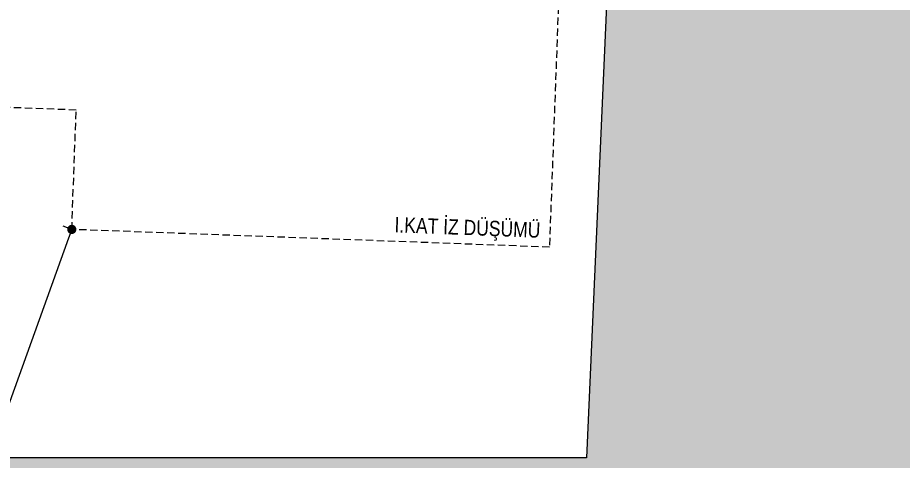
# Model space of a CAD drawing. Header units: centimetres. Extents: x 63871 to 181827, y -95930 to 42199.
# Drawn here: x 153977 to 154458.2, y 28531.8 to 28772.6 of the extents above; entities that cross this region are included whole.
import ezdxf

# ---------------------------------------------------------------- set-up
doc = ezdxf.new("R2010")
doc.units = ezdxf.units.CM
doc.linetypes.add('11-021_500-SatisOfisi_220512$0${ Diamond }', pattern=[12, 4, -2, 2, 2, -2])
for name, color, linetype, lineweight in [('ARA SINIRLAR', 225, 'Continuous', 15), ('ARM_Pen_No__252', 8, 'Continuous', 18), ('İz DÜŞÜMÜ', 7, '11-021_500-SatisOfisi_220512$0${ Diamond }', 18), ('OLUK', 222, 'Continuous', 15)]:
    doc.layers.add(name, color=color, linetype=linetype, lineweight=lineweight)
doc.layers.add('Dıış Ölçü', color=140, linetype='Continuous')
doc.styles.add('MtXpl_Arial_Narrow_1', font='')
doc.styles.add('RomanS', font='')
doc.styles.get('MtXpl_Arial_Narrow_1').set_extended_font_data('Arial Narrow')
doc.styles.get('RomanS').set_extended_font_data('Stylus BT')
doc.dimstyles.new('BÖYÜK', dxfattribs={"dimtxt": 70, "dimasz": 5, "dimexe": 5, "dimexo": 5, "dimgap": 2, "dimtad": 3, "dimdec": 0, "dimzin": 0, "dimdsep": 46, "dimtxsty": 'RomanS', "dimblk": 'DOT', "dimcen": 5, "dimadec": 0, "dimazin": 0, "dimtfac": 1, "dimtdec": 0, "dimtix": 1, "dimtofl": 0, "dimtmove": 1, "dimatfit": 0, "dimldrblk": 'DOT', "dimfxl": 10, "dimfxlon": 1, "dimtolj": 1, "dimtzin": 0, "dimarcsym": 0})

# ---------------------------------------------------------------- blocks, each defined once
blk = doc.blocks.new('HRD')
at = {"layer": 'İz DÜŞÜMÜ'}
blk.add_lwpolyline([(153819.63, 36347.48), (154419.63, 36347.49), (154419.63, 35292.49), (154159.63, 35292.49), (154159.63, 35357.48), (153819.63, 35357.48), (153819.63, 36347.48)], dxfattribs=at)
at = {"style": 'MtXpl_Arial_Narrow_1'}
blk.add_text('I.KAT İZ DÜŞÜMÜ', height=8.316, rotation=359.957, dxfattribs=at).set_placement((154335.01, 35297.43))
blk = doc.blocks.new('_Dot')
at = {"color": 0, "linetype": 'ByBlock', "lineweight": -2}
blk.add_line((-0.5, 0), (-1, 0), dxfattribs=at)
at = {"color": 0, "linetype": 'ByBlock', "const_width": 0.5}
blk.add_lwpolyline([(-0.25, 0, 1), (0.25, 0, 1)], format="xyb", close=True, dxfattribs=at)
blk = doc.blocks.new('*D228')
at = {"layer": 'Defpoints', "color": 0, "transparency": 16777216}
for p in [(-2422.35, 12474.86, 0), (-2631.36, 11894.92, 0), (-2631.36, 11894.92)]:
    blk.add_point(p, dxfattribs=at)
at = {"layer": 'Dıış Ölçü', "color": 0, "lineweight": -2, "transparency": 16777216}
for p, q in [((-2422.35, 12474.86), (-2427.05, 12476.55)), ((-2424.04, 12470.15), (-2629.66, 11899.62)), ((-2631.36, 11894.92), (-2636.06, 11896.61))]:
    blk.add_line(p, q, dxfattribs=at)
at = {"layer": 'Dıış Ölçü', "color": 0, "lineweight": -2, "transparency": 16777216, "xscale": 5, "yscale": 5, "zscale": 5}
for p, rotation in [((-2422.35, 12474.86), 70.18058922643681), ((-2631.36, 11894.92), 250.1805892264368)]:
    blk.add_blockref('_Dot', p, dxfattribs=dict(at, rotation=rotation))
at = {"layer": 'Dıış Ölçü', "color": 0, "transparency": 16777216, "insert": (-2562.89, 12197.88), "char_height": 70, "attachment_point": 5, "rotation": 70.1806, "style": 'RomanS'}
blk.add_mtext('\\A1;616', dxfattribs=at)
blk = doc.blocks.new('yerleşim planı')
at = {"layer": 'ARM_Pen_No__252'}
h = blk.add_hatch(dxfattribs=at)
h.set_pattern_fill('AR-HBONE', color=256, scale=0.51)
h.set_pattern_definition([(45, (-177987.134, -15156.517), (0, 73.27889), [155.448, -51.816]), (135, (-177950.495, -15119.877), (7e-15, 73.27889), [155.448, -51.816])])
h.paths.add_polyline_path([(-2142.28, 12350.54), (-6158.02, 12350.54), (-5113.15, 15429.31), (-2007.04, 15429.31)], flags=16)
h.paths.add_polyline_path([(-2155.45, 12050.81), (-2289.18, 9006.52), (-7230.37, 9110.99), (-6232.66, 12050.81)], flags=16)
h.paths.add_polyline_path([(-1993.99, 15726.33), (-2007.04, 15429.31), (-5113.15, 15429.31), (-2392.44, 23446.06), (-2901.07, 23669.61), (-7833.02, 9123.73), (-10553.48, 9181.25), (-10718.93, 8734.63), (588.09, 8496.02), (607.89, 8945.26), (-1738.17, 8994.87), (-1127.77, 22890.2), (-1668.84, 23128.02), (-1970.99, 15726.33)])
at = {"layer": 'ARA SINIRLAR'}
for p, q in [((-1993.99, 15726.33), (-2142.28, 12350.54)), ((-2142.28, 12350.54), (-6158.02, 12350.54))]:
    blk.add_line(p, q, dxfattribs=at)
at = {"rotation": 357.8731892381679}
blk.add_blockref('HRD', (-157785.54, -17072.25, 0), dxfattribs=at)
at = {"layer": 'Dıış Ölçü'}
dim = blk.add_aligned_dim(p1=(-2422.35, 12474.86, 0), p2=(-2631.36, 11894.92, 0), distance=0, dimstyle='BÖYÜK', dxfattribs=at)
dim.commit()
dim.dimension.update_dxf_attribs({"geometry": '*D228', "text_midpoint": (-2562.89, 12197.88)})

msp = doc.modelspace()

# ---------------------------------------------------------------- block references
at = {"layer": 'OLUK'}
msp.add_blockref('yerleşim planı', (156428.79, 16182.58), dxfattribs=at)

doc.saveas('drawing.dxf')
